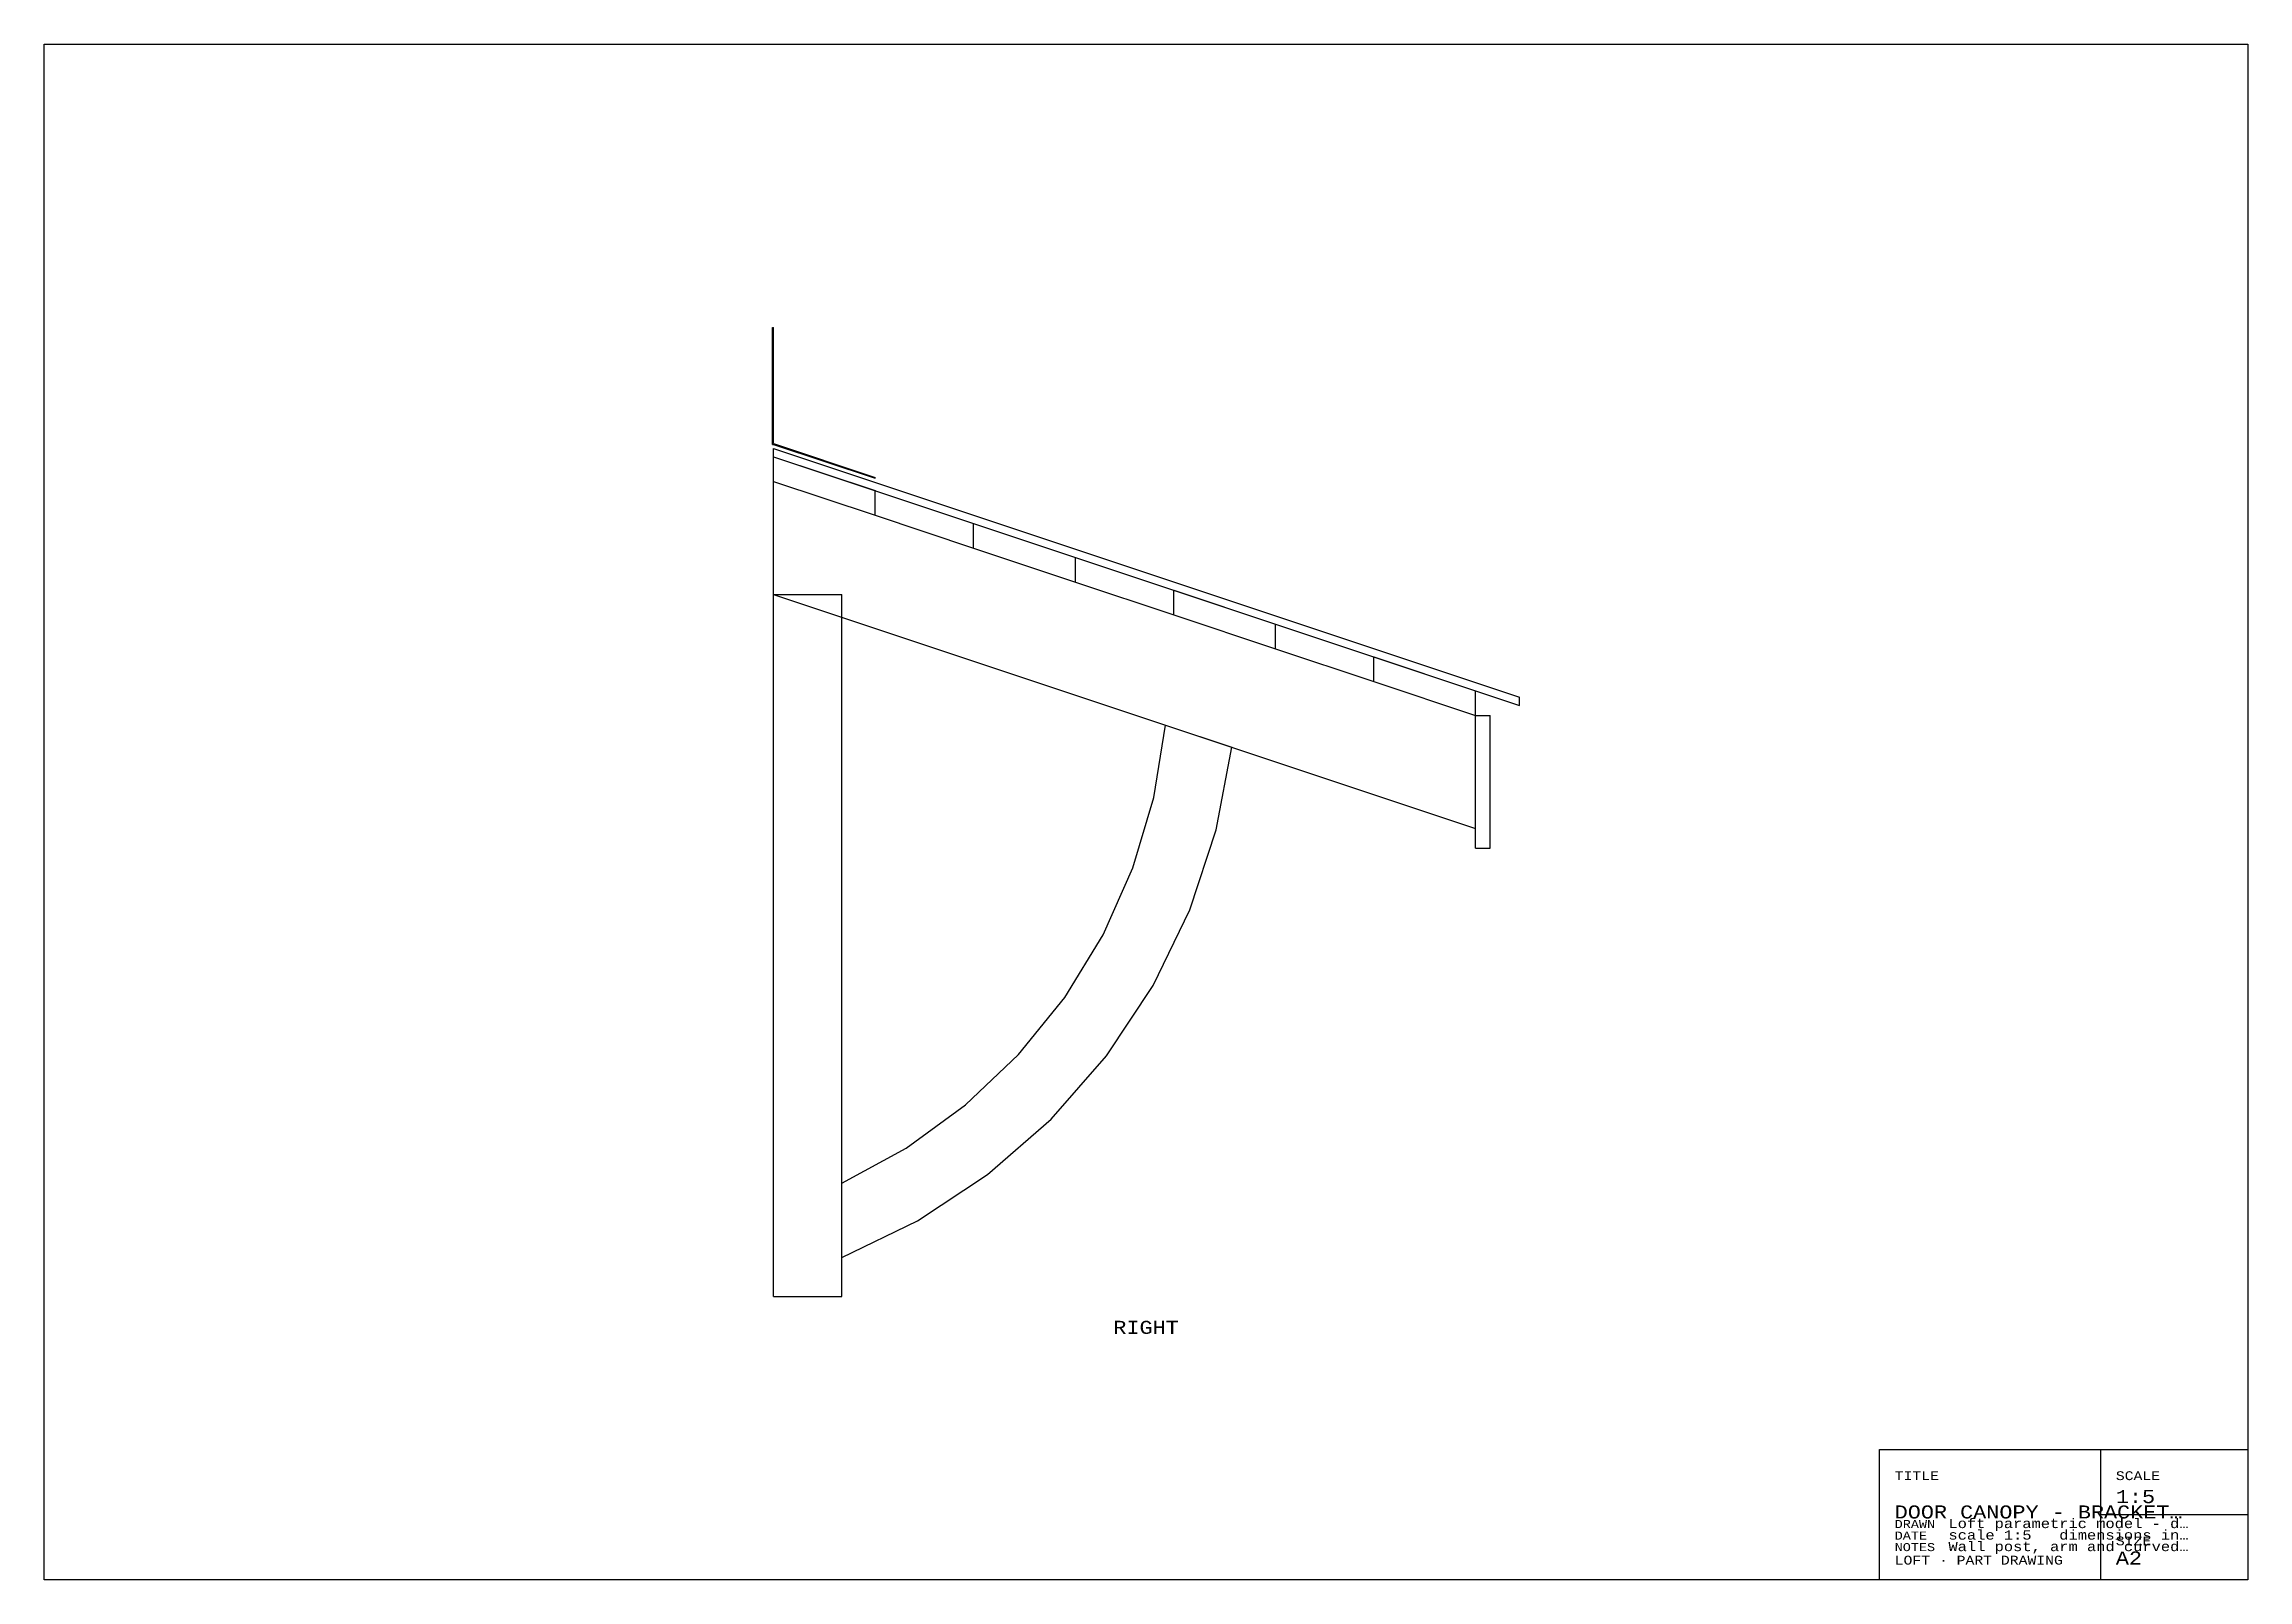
# Model space of a CAD drawing. Header units: millimetres. Extents: x 10 to 584, y 10 to 410.
import ezdxf
from ezdxf.enums import TextEntityAlignment as Align

# ---------------------------------------------------------------- set-up
doc = ezdxf.new("R2010")
doc.units = ezdxf.units.MM
doc.layers.add('TITLE', color=5, linetype='Continuous')
doc.layers.add('VISIBLE', color=7, linetype='Continuous')
doc.styles.add('LOFT_MONO', font='cour.ttf')

msp = doc.modelspace()

# ---------------------------------------------------------------- linework, layer by layer
at = {"layer": 'TITLE'}
for p, q in [((545.6, 44), (545.6, 10)), ((545.6, 27), (584, 27))]:
    msp.add_line(p, q, dxfattribs=at)
for points in [[(10, 410), (584, 410), (584, 10), (10, 10)], [(488, 44), (584, 44), (584, 10), (488, 10)]]:
    msp.add_lwpolyline(points, close=True, dxfattribs=at)
at = {"layer": 'VISIBLE'}
for p, q in [((199.72, 305.74), (199.72, 336.22)), ((199.72, 336.22), (199.97, 336.22)), ((199.97, 306), (199.97, 336.22)), ((199.72, 305.74), (199.97, 305.74)), ((199.97, 306), (226.48, 297.16)), ((199.97, 305.74), (226.48, 296.91)), ((199.97, 302.53), (199.97, 304.67)), ((199.97, 304.67), (394.28, 239.9)), ((199.97, 296.11), (199.97, 302.53)), ((199.97, 302.53), (226.48, 293.7)), ((199.97, 302.53), (394.28, 237.76)), ((199.97, 266.66), (199.97, 296.11)), ((199.97, 296.11), (226.48, 287.27)), ((226.48, 296.91), (226.48, 297.16)), ((226.48, 287.27), (226.48, 293.7)), ((226.48, 287.27), (252.1, 278.73)), ((252.1, 278.73), (252.1, 285.16)), ((252.1, 285.16), (278.6, 276.32)), ((252.1, 278.73), (278.6, 269.9)), ((278.6, 269.9), (278.6, 276.32)), ((278.6, 269.9), (304.22, 261.36)), ((199.97, 83.78), (199.97, 266.66)), ((199.97, 266.66), (217.75, 266.66)), ((199.97, 266.66), (382.85, 205.7)), ((217.75, 83.78), (217.75, 266.66)), ((304.22, 261.36), (304.22, 267.78)), ((304.22, 267.78), (330.73, 258.95)), ((304.22, 261.36), (330.73, 252.52)), ((330.73, 252.52), (330.73, 258.95)), ((330.73, 252.52), (356.35, 243.98)), ((356.35, 243.98), (356.35, 250.41)), ((356.35, 250.41), (382.85, 241.57)), ((356.35, 243.98), (382.85, 235.15)), ((382.85, 235.15), (382.85, 241.57)), ((394.28, 237.76), (394.28, 239.9)), ((302.09, 232.62), (319.35, 226.86)), ((382.85, 200.62), (382.85, 235.15)), ((382.85, 235.15), (386.66, 235.15)), ((386.66, 200.62), (386.66, 235.15)), ((382.85, 200.62), (386.66, 200.62)), ((217.75, 93.94), (217.75, 113.31)), ((199.97, 83.78), (217.75, 83.78))]:
    msp.add_line(p, q, dxfattribs=at)
for points in [[(217.75, 113.31), (234.52, 122.46), (249.96, 133.71), (263.81, 146.87), (275.83, 161.72), (285.82, 178), (293.6, 195.45), (299.06, 213.75), (302.09, 232.62)], [(217.75, 93.94), (237.48, 103.5), (255.76, 115.6), (272.27, 130.02), (286.71, 146.52), (298.84, 164.78), (308.42, 184.5), (315.3, 205.32), (319.35, 226.86)]]:
    msp.add_lwpolyline(points, dxfattribs=at)

# ---------------------------------------------------------------- texts
at = {"layer": 'TITLE', "style": 'LOFT_MONO'}
msp.add_text('RIGHT', height=3.4, dxfattribs=at).set_placement((297, 75.78), align=Align.MIDDLE_CENTER)
for s, height, p in [('TITLE', 2.3, (492, 36)), ('SCALE', 2.3, (549.6, 36)), ('DOOR CANOPY - BRACKET…', 3.4, (492, 26)), ('1:5', 3.4, (549.6, 30)), ('DRAWN', 2.1, (492, 23.5)), ('scale 1:5   dimensions in…', 2.4, (506, 20.5)), ('Loft parametric model - d…', 2.4, (506, 23.5)), ('DATE', 2.1, (492, 20.5)), ('NOTES', 2.1, (492, 17.5)), ('Wall post, arm and curved…', 2.4, (506, 17.5)), ('A2', 3.4, (549.6, 14)), ('SIZE', 2.3, (549.6, 19)), ('LOFT · PART DRAWING', 2.3, (492, 14))]:
    msp.add_text(s, height=height, dxfattribs=at).set_placement(p)

doc.saveas('drawing.dxf')
